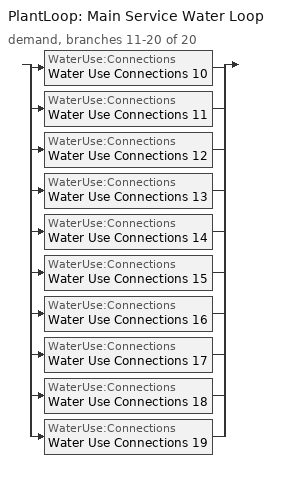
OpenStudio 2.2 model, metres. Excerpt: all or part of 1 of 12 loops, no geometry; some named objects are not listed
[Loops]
PlantLoop 'Main Service Water Loop'
 demand, branches 11-20 of 20: split
  | WaterUse:Connections 'Water Use Connections 10'
  | WaterUse:Connections 'Water Use Connections 11'
  | WaterUse:Connections 'Water Use Connections 12'
  | WaterUse:Connections 'Water Use Connections 13'
  | WaterUse:Connections 'Water Use Connections 14'
  | WaterUse:Connections 'Water Use Connections 15'
  | WaterUse:Connections 'Water Use Connections 16'
  | WaterUse:Connections 'Water Use Connections 17'
  | WaterUse:Connections 'Water Use Connections 18'
  | WaterUse:Connections 'Water Use Connections 19'
[WaterUse:Connections]
Name | Water Use Equipment Name 1
Water Use Connections 10 | Retail_2_flr_1 Service Water Use 0.01gal/min
Water Use Connections 11 | Room_1_flr_3 Service Water Use 0.08gal/min
Water Use Connections 12 | Room_1_flr_6 Service Water Use 0.08gal/min
Water Use Connections 13 | Room_2_flr_3 Service Water Use 0.08gal/min
Water Use Connections 14 | Room_2_flr_6 Service Water Use 0.08gal/min
Water Use Connections 15 | Room_3_mult19_flr_3 Service Water Use 0.05gal/min
Water Use Connections 16 | Room_3_mult9_flr_6 Service Water Use 0.05gal/min
Water Use Connections 17 | Room_4_mult19_flr_3 Service Water Use 0.05gal/min
Water Use Connections 18 | Room_5_flr_3 Service Water Use 0.08gal/min
Water Use Connections 19 | Room_6_flr_3 Service Water Use 0.08gal/min
[WaterUse:Equipment:Definition]
Name | Peak Flow Rate {m3/s} | Target Temperature Schedule | Sensible Fraction Schedule | Latent Fraction Schedule
Retail_2_flr_1 Service Water Use Def 0.01gal/min | 5.55256e-07 | Schedule Ruleset 32 | Schedule Ruleset 30 | Schedule Ruleset 31
Room_1_flr_3 Service Water Use Def 0.08gal/min | 5.03867e-06 | Schedule Ruleset 35 | Schedule Ruleset 33 | Schedule Ruleset 34
Room_1_flr_6 Service Water Use Def 0.08gal/min | 5.03867e-06 | Schedule Ruleset 38 | Schedule Ruleset 36 | Schedule Ruleset 37
Room_2_flr_3 Service Water Use Def 0.08gal/min | 5.03808e-06 | Schedule Ruleset 41 | Schedule Ruleset 39 | Schedule Ruleset 40
Room_2_flr_6 Service Water Use Def 0.08gal/min | 5.03808e-06 | Schedule Ruleset 44 | Schedule Ruleset 42 | Schedule Ruleset 43
Room_3_mult19_flr_3 Service Water Use Def 0.05gal/min | 3.16661e-06 | Schedule Ruleset 47 | Schedule Ruleset 45 | Schedule Ruleset 46
Room_3_mult9_flr_6 Service Water Use Def 0.05gal/min | 3.16748e-06 | Schedule Ruleset 50 | Schedule Ruleset 48 | Schedule Ruleset 49
Room_4_mult19_flr_3 Service Water Use Def 0.05gal/min | 3.16748e-06 | Schedule Ruleset 53 | Schedule Ruleset 51 | Schedule Ruleset 52
Room_5_flr_3 Service Water Use Def 0.08gal/min | 5.03867e-06 | Schedule Ruleset 56 | Schedule Ruleset 54 | Schedule Ruleset 55
Room_6_flr_3 Service Water Use Def 0.08gal/min | 5.03808e-06 | Schedule Ruleset 59 | Schedule Ruleset 57 | Schedule Ruleset 58
[WaterUse:Equipment]
Name | Water Use Equipment Definition | Space | Flow Rate Fraction Schedule
Retail_2_flr_1 Service Water Use 0.01gal/min | Retail_2_flr_1 Service Water Use Def 0.01gal/min | Retail_2_Flr_1 | NECB-C-Service Water Heating
Room_1_flr_3 Service Water Use 0.08gal/min | Room_1_flr_3 Service Water Use Def 0.08gal/min | Room_1_Flr_3 | NECB-F-Service Water Heating
Room_1_flr_6 Service Water Use 0.08gal/min | Room_1_flr_6 Service Water Use Def 0.08gal/min | Room_1_Flr_6 | NECB-F-Service Water Heating
Room_2_flr_3 Service Water Use 0.08gal/min | Room_2_flr_3 Service Water Use Def 0.08gal/min | Room_2_Flr_3 | NECB-F-Service Water Heating
Room_2_flr_6 Service Water Use 0.08gal/min | Room_2_flr_6 Service Water Use Def 0.08gal/min | Room_2_Flr_6 | NECB-F-Service Water Heating
Room_3_mult19_flr_3 Service Water Use 0.05gal/min | Room_3_mult19_flr_3 Service Water Use Def 0.05gal/min | Room_3_Mult19_Flr_3 | NECB-F-Service Water Heating
Room_3_mult9_flr_6 Service Water Use 0.05gal/min | Room_3_mult9_flr_6 Service Water Use Def 0.05gal/min | Room_3_Mult9_Flr_6 | NECB-F-Service Water Heating
Room_4_mult19_flr_3 Service Water Use 0.05gal/min | Room_4_mult19_flr_3 Service Water Use Def 0.05gal/min | Room_4_Mult19_Flr_3 | NECB-F-Service Water Heating
Room_5_flr_3 Service Water Use 0.08gal/min | Room_5_flr_3 Service Water Use Def 0.08gal/min | Room_5_Flr_3 | NECB-F-Service Water Heating
Room_6_flr_3 Service Water Use 0.08gal/min | Room_6_flr_3 Service Water Use Def 0.08gal/min | Room_6_Flr_3 | NECB-F-Service Water Heating
[Schedule:Ruleset]
Name | Default Day Schedule
NECB-C-Service Water Heating | NECB-C-Service Water Heating Default
Schedule Ruleset 30 | Schedule Day 35
Schedule Ruleset 31 | Schedule Day 36
Schedule Ruleset 32 | Schedule Day 37
Schedule Ruleset 33 | Schedule Day 38
Schedule Ruleset 34 | Schedule Day 39
Schedule Ruleset 35 | Schedule Day 40
NECB-F-Service Water Heating | NECB-F-Service Water Heating Default
Schedule Ruleset 36 | Schedule Day 41
Schedule Ruleset 37 | Schedule Day 42
Schedule Ruleset 38 | Schedule Day 43
Schedule Ruleset 39 | Schedule Day 44
Schedule Ruleset 40 | Schedule Day 45
Schedule Ruleset 41 | Schedule Day 46
Schedule Ruleset 42 | Schedule Day 47
Schedule Ruleset 43 | Schedule Day 48
Schedule Ruleset 44 | Schedule Day 49
Schedule Ruleset 45 | Schedule Day 50
Schedule Ruleset 46 | Schedule Day 51
Schedule Ruleset 47 | Schedule Day 52
Schedule Ruleset 48 | Schedule Day 53
Schedule Ruleset 49 | Schedule Day 54
Schedule Ruleset 50 | Schedule Day 55
Schedule Ruleset 51 | Schedule Day 56
Schedule Ruleset 52 | Schedule Day 57
Schedule Ruleset 53 | Schedule Day 58
Schedule Ruleset 54 | Schedule Day 59
Schedule Ruleset 55 | Schedule Day 60
Schedule Ruleset 56 | Schedule Day 61
Schedule Ruleset 57 | Schedule Day 62
Schedule Ruleset 58 | Schedule Day 63
Schedule Ruleset 59 | Schedule Day 64
[Schedule:Day]
NECB-C-Service Water Heating Default; NECB-C-Service Water Heating Default|Wkdy Day: 8, 0, 0.05, 9, 0, 0.1, 10, 0, 0.2, 11, 0, 0.3, 12, 0, 0.4, 16, 0, 0.8, 17, 0, 0.6, 18, 0, 0.4, 19, 0, 0.3, 21, 0, 0.2, 24, 0, 0.05
NECB-C-Service Water Heating Sat Day: 8, 0, 0.05, 9, 0, 0.1, 10, 0, 0.2, 11, 0, 0.3, 12, 0, 0.5, 16, 0, 0.9, 17, 0, 0.7, 18, 0, 0.5, 19, 0, 0.3, 21, 0, 0.2, 24, 0, 0.05
NECB-C-Service Water Heating Sun|Hol Day: 10, 0, 0.05, 11, 0, 0.1, 12, 0, 0.2, 13, 0, 0.4, 15, 0, 0.8, 16, 0, 0.6, 17, 0, 0.4, 18, 0, 0.3, 19, 0, 0.2, 24, 0, 0.05
Schedule Day 35; Schedule Day 38; Schedule Day 41; Schedule Day 44; Schedule Day 47; Schedule Day 50; Schedule Day 53; Schedule Day 56; Schedule Day 59; Schedule Day 62: 24, 0, 0.2
Schedule Day 36; Schedule Day 39; Schedule Day 42; Schedule Day 45; Schedule Day 48; Schedule Day 51; Schedule Day 54; Schedule Day 57; Schedule Day 60; Schedule Day 63: 24, 0, 0.05
Schedule Day 37; Schedule Day 40; Schedule Day 43; Schedule Day 46; Schedule Day 49; Schedule Day 52; Schedule Day 55; Schedule Day 58; Schedule Day 61; Schedule Day 64: 24, 0, 60
NECB-F-Service Water Heating Default; NECB-F-Service Water Heating Default|Wkdy Day: 1, 0, 0.5, 2, 0, 0.3, 3, 0, 0.2, 5, 0, 0.1, 6, 0, 0.2, 7, 0, 0.4, 8, 0, 0.6, 9, 0, 0.9, 10, 0, 0.7, 12, 0, 0.5, 13, 0, 0.4, 14, 0, 0.5, 15, 0, 0.4, 19, 0, 0.3, 20, 0, 0.5, 24, 0, 0.7
NECB-F-Service Water Heating Sat Day: 1, 0, 0.5, 2, 0, 0.3, 3, 0, 0.2, 5, 0, 0.1, 6, 0, 0.2, 7, 0, 0.4, 8, 0, 0.5, 9, 0, 0.8, 10, 0, 0.6, 15, 0, 0.5, 16, 0, 0.4, 19, 0, 0.3, 20, 0, 0.5, 24, 0, 0.7
NECB-F-Service Water Heating Sun|Hol Day: 1, 0, 0.5, 2, 0, 0.3, 3, 0, 0.2, 5, 0, 0.1, 6, 0, 0.2, 8, 0, 0.4, 9, 0, 0.6, 10, 0, 0.9, 11, 0, 0.7, 14, 0, 0.5, 15, 0, 0.4, 19, 0, 0.3, 20, 0, 0.4, 24, 0, 0.6
[Schedule:Rule] Date Specification Type=DateRange; Start Month=1; Start Day=1; End Month=12; End Day=31
Name | Schedule Ruleset | Rule Order | Day Schedule | Apply Monday | Apply Tuesday | Apply Wednesday | Apply Thursday | Apply Friday | Apply Saturday | Apply Sunday
Schedule Rule 83 | NECB-C-Service Water Heating | 2 | NECB-C-Service Water Heating Default|Wkdy Day | Yes | Yes | Yes | Yes | Yes
Schedule Rule 84 | NECB-C-Service Water Heating | 1 | NECB-C-Service Water Heating Sat Day |  |  |  |  |  | Yes
Schedule Rule 85 | NECB-C-Service Water Heating | 0 | NECB-C-Service Water Heating Sun|Hol Day |  |  |  |  |  |  | Yes
Schedule Rule 89 | NECB-F-Service Water Heating | 2 | NECB-F-Service Water Heating Default|Wkdy Day | Yes | Yes | Yes | Yes | Yes
Schedule Rule 90 | NECB-F-Service Water Heating | 1 | NECB-F-Service Water Heating Sat Day |  |  |  |  |  | Yes
Schedule Rule 91 | NECB-F-Service Water Heating | 0 | NECB-F-Service Water Heating Sun|Hol Day |  |  |  |  |  |  | Yes
